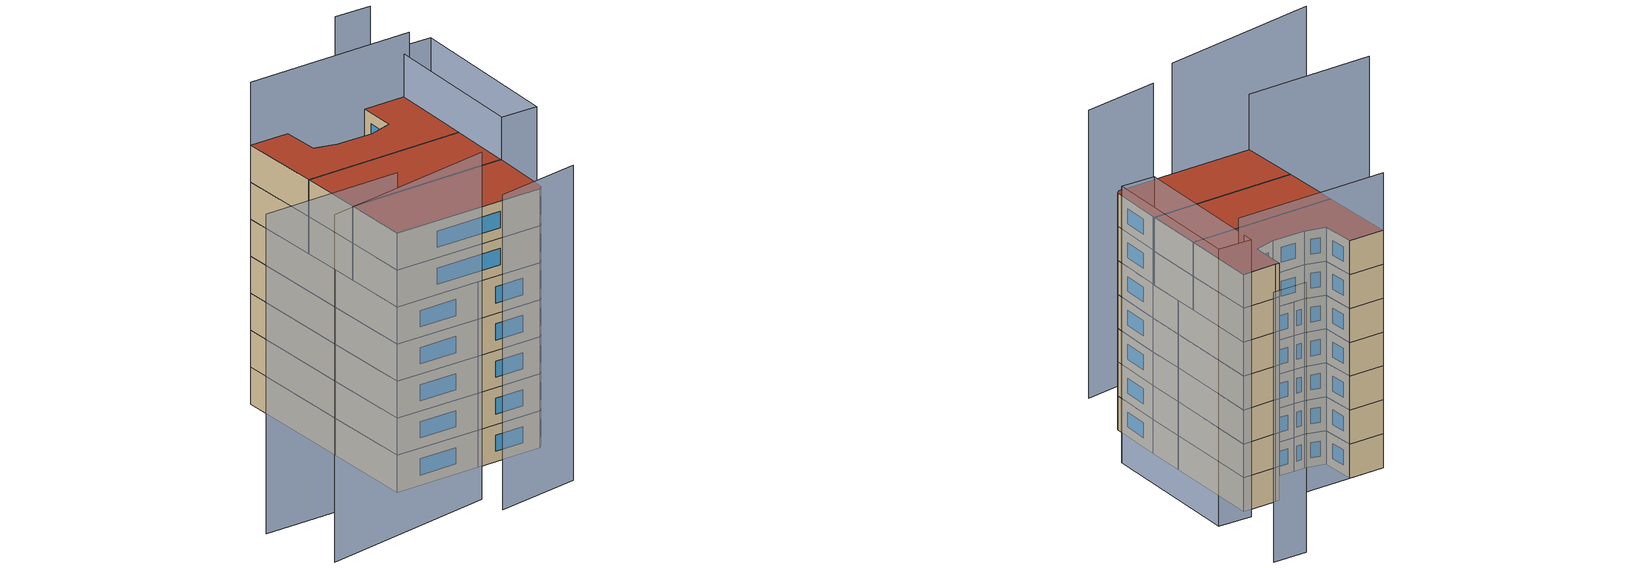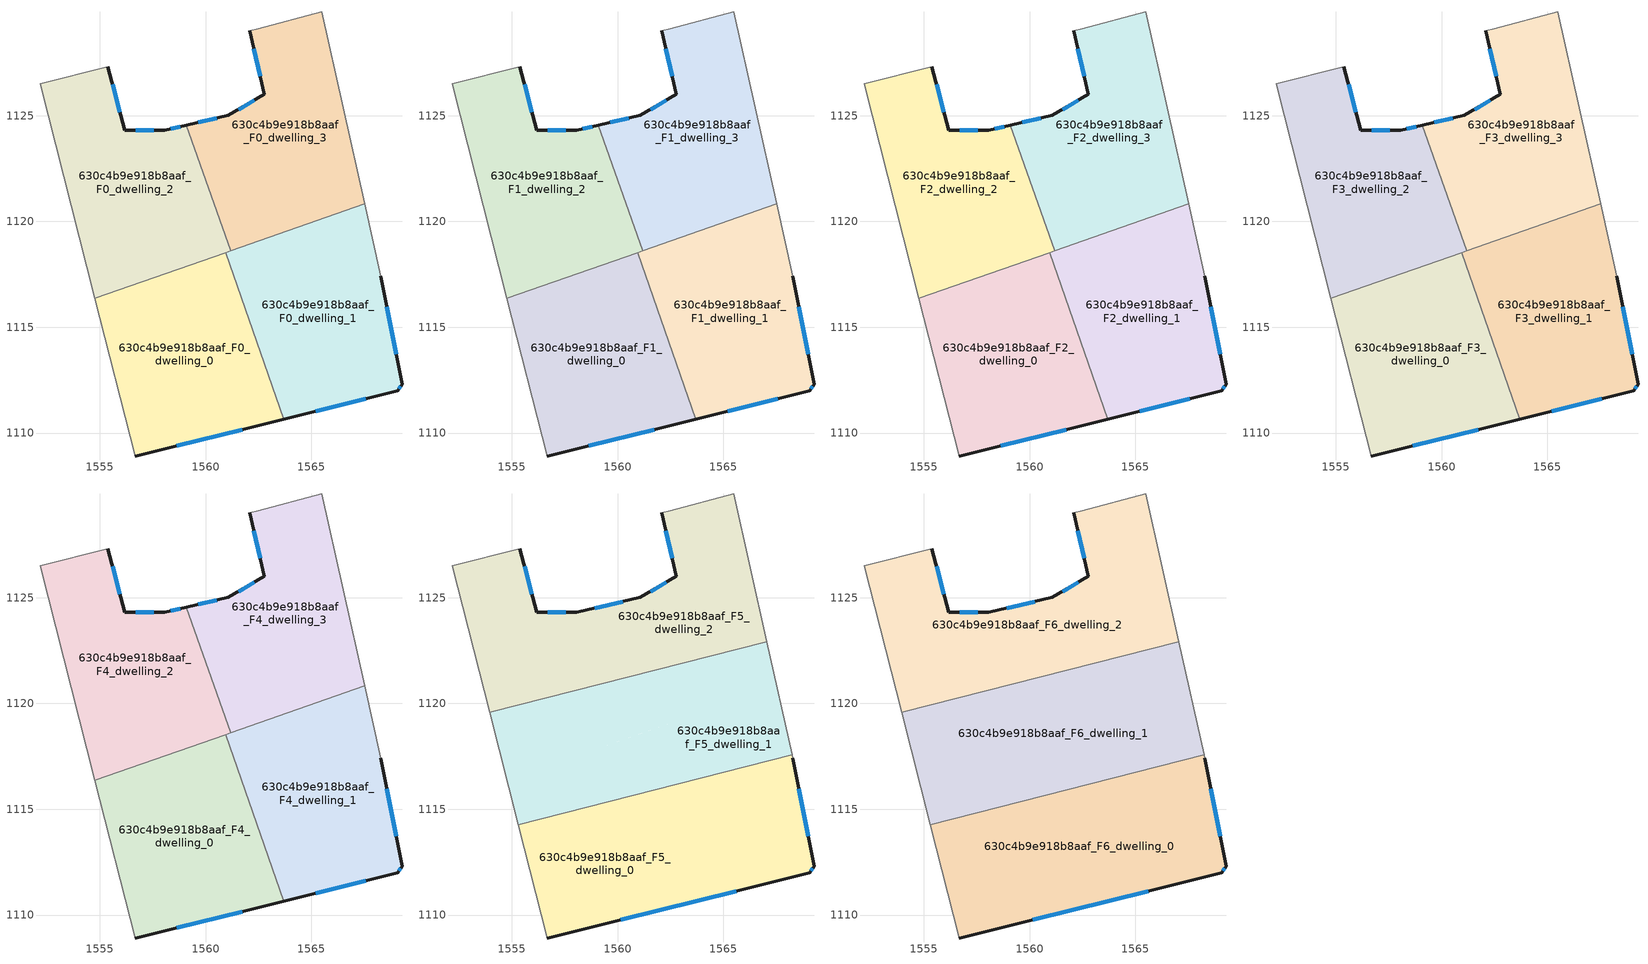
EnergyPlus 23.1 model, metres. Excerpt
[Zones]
630c4b9e918b8aaf_F0_dwelling_0
 floor ground (EU_floor_Construction): 1560.95,1118.53 1563.71,1110.66 1556.68,1108.9 1554.77,1116.36 z0
 wall outside (EU_wall_Construction): 1556.68,1108.9 1563.71,1110.66 z0:3
 wall to 630c4b9e918b8aaf_F0_dwelling_1 (EU_wall_Construction): 1563.71,1110.66 1560.95,1118.53 z0:3
 wall adiabatic (EU_wall_Construction): 1554.77,1116.36 1556.68,1108.9 z0:3
 wall to 630c4b9e918b8aaf_F0_dwelling_2 (EU_wall_Construction): 1560.95,1118.53 1554.77,1116.36 z0:3
 window (EU_Window_Construction): 1558.65,1109.39 1561.74,1110.17 z0.84:2.16
630c4b9e918b8aaf_F0_dwelling_1
 floor ground (EU_floor_Construction): 1567.52,1120.83 1568.29,1117.41 1569.29,1112.3 1569.09,1112 1563.71,1110.66 1560.95,1118.53 z0
 wall outside (EU_wall_Construction): 1563.71,1110.66 1569.09,1112 1569.29,1112.3 1568.29,1117.41 z0:3
 wall adiabatic (EU_wall_Construction): 1568.29,1117.41 1567.52,1120.83 z0:3
 wall to 630c4b9e918b8aaf_F0_dwelling_3 (EU_wall_Construction): 1567.52,1120.83 1561.18,1118.61 z0:3
 wall to 630c4b9e918b8aaf_F0_dwelling_2 (EU_wall_Construction): 1561.18,1118.61 1560.95,1118.53 z0:3
 window (EU_Window_Construction): 1565.22,1111.03 1567.58,1111.62 / 1569.01,1113.73 1568.57,1115.97 / 1569.14,1112.09 1569.23,1112.22 z0.84:2.16
630c4b9e918b8aaf_F0_dwelling_2
 floor ground (EU_floor_Construction): 1559.1,1124.55 1561.18,1118.61 1554.77,1116.36 1552.18,1126.52 1555.38,1127.32 1556.18,1124.31 1558.08,1124.31 z0
 wall outside (EU_wall_Construction): 1559.1,1124.55 1558.08,1124.31 1556.18,1124.31 1555.38,1127.32 z0:3
 wall adiabatic (EU_wall_Construction): 1555.38,1127.32 1552.18,1126.52 1554.77,1116.36 z0:3
 wall to 630c4b9e918b8aaf_F0_dwelling_3 (EU_wall_Construction): 1561.18,1118.61 1559.1,1124.55 z0:3
 window (EU_Window_Construction): 1555.96,1125.16 1555.6,1126.47 / 1557.55,1124.31 1556.71,1124.31 / 1558.81,1124.48 1558.37,1124.38 z0.84:2.16
630c4b9e918b8aaf_F0_dwelling_3
 floor ground (EU_floor_Construction): 1565.49,1129.92 1567.52,1120.83 1561.18,1118.61 1559.1,1124.55 1561.08,1125.01 1562.79,1126.01 1562.09,1129.01 1562.49,1129.12 z0
 wall outside (EU_wall_Construction): 1562.09,1129.01 1562.79,1126.01 1561.08,1125.01 1559.1,1124.55 z0:3
 wall adiabatic (EU_wall_Construction): 1567.52,1120.83 1565.49,1129.92 1562.49,1129.12 1562.09,1129.01 z0:3
 window (EU_Window_Construction): 1562.28,1128.17 1562.59,1126.85 / 1560.53,1124.88 1559.66,1124.68 / 1562.31,1125.73 1561.56,1125.29 z0.84:2.16
630c4b9e918b8aaf_F1_dwelling_0
 floor to 630c4b9e918b8aaf_F0_dwelling_0 (EU_floor_Construction): 1560.95,1118.53 1563.71,1110.66 1556.68,1108.9 1554.77,1116.36 z3
 wall outside (EU_wall_Construction): 1556.68,1108.9 1563.71,1110.66 z3:6
 wall to 630c4b9e918b8aaf_F1_dwelling_1 (EU_wall_Construction): 1563.71,1110.66 1560.95,1118.53 z3:6
 wall adiabatic (EU_wall_Construction): 1554.77,1116.36 1556.68,1108.9 z3:6
 wall to 630c4b9e918b8aaf_F1_dwelling_2 (EU_wall_Construction): 1560.95,1118.53 1554.77,1116.36 z3:6
 window (EU_Window_Construction): 1558.65,1109.39 1561.74,1110.17 z3.84:5.16
630c4b9e918b8aaf_F1_dwelling_1
 floor to 630c4b9e918b8aaf_F0_dwelling_1 (EU_floor_Construction): 1567.52,1120.83 1568.29,1117.41 1569.29,1112.3 1569.09,1112 1563.71,1110.66 1560.95,1118.53 z3
 wall outside (EU_wall_Construction): 1563.71,1110.66 1569.09,1112 1569.29,1112.3 1568.29,1117.41 z3:6
 wall adiabatic (EU_wall_Construction): 1568.29,1117.41 1567.52,1120.83 z3:6
 wall to 630c4b9e918b8aaf_F1_dwelling_3 (EU_wall_Construction): 1567.52,1120.83 1561.18,1118.61 z3:6
 wall to 630c4b9e918b8aaf_F1_dwelling_2 (EU_wall_Construction): 1561.18,1118.61 1560.95,1118.53 z3:6
 window (EU_Window_Construction): 1565.22,1111.03 1567.58,1111.62 / 1569.01,1113.73 1568.57,1115.97 / 1569.14,1112.09 1569.23,1112.22 z3.84:5.16
630c4b9e918b8aaf_F1_dwelling_2
 floor to 630c4b9e918b8aaf_F0_dwelling_2 (EU_floor_Construction): 1559.1,1124.55 1561.18,1118.61 1554.77,1116.36 1552.18,1126.52 1555.38,1127.32 1556.18,1124.31 1558.08,1124.31 z3
 wall outside (EU_wall_Construction): 1559.1,1124.55 1558.08,1124.31 1556.18,1124.31 1555.38,1127.32 z3:6
 wall adiabatic (EU_wall_Construction): 1555.38,1127.32 1552.18,1126.52 1554.77,1116.36 z3:6
 wall to 630c4b9e918b8aaf_F1_dwelling_3 (EU_wall_Construction): 1561.18,1118.61 1559.1,1124.55 z3:6
 window (EU_Window_Construction): 1555.96,1125.16 1555.6,1126.47 / 1557.55,1124.31 1556.71,1124.31 / 1558.81,1124.48 1558.37,1124.38 z3.84:5.16
630c4b9e918b8aaf_F1_dwelling_3
 floor to 630c4b9e918b8aaf_F0_dwelling_3 (EU_floor_Construction): 1565.49,1129.92 1567.52,1120.83 1561.18,1118.61 1559.1,1124.55 1561.08,1125.01 1562.79,1126.01 1562.09,1129.01 1562.49,1129.12 z3
 wall outside (EU_wall_Construction): 1562.09,1129.01 1562.79,1126.01 1561.08,1125.01 1559.1,1124.55 z3:6
 wall adiabatic (EU_wall_Construction): 1567.52,1120.83 1565.49,1129.92 1562.49,1129.12 1562.09,1129.01 z3:6
 window (EU_Window_Construction): 1562.28,1128.17 1562.59,1126.85 / 1560.53,1124.88 1559.66,1124.68 / 1562.31,1125.73 1561.56,1125.29 z3.84:5.16
630c4b9e918b8aaf_F2_dwelling_0
 floor to 630c4b9e918b8aaf_F1_dwelling_0 (EU_floor_Construction): 1560.95,1118.53 1563.71,1110.66 1556.68,1108.9 1554.77,1116.36 z6
 wall outside (EU_wall_Construction): 1556.68,1108.9 1563.71,1110.66 z6:9
 wall to 630c4b9e918b8aaf_F2_dwelling_1 (EU_wall_Construction): 1563.71,1110.66 1560.95,1118.53 z6:9
 wall adiabatic (EU_wall_Construction): 1554.77,1116.36 1556.68,1108.9 z6:9
 wall to 630c4b9e918b8aaf_F2_dwelling_2 (EU_wall_Construction): 1560.95,1118.53 1554.77,1116.36 z6:9
 window (EU_Window_Construction): 1558.65,1109.39 1561.74,1110.17 z6.84:8.16
630c4b9e918b8aaf_F2_dwelling_1
 floor to 630c4b9e918b8aaf_F1_dwelling_1 (EU_floor_Construction): 1567.52,1120.83 1568.29,1117.41 1569.29,1112.3 1569.09,1112 1563.71,1110.66 1560.95,1118.53 z6
 wall outside (EU_wall_Construction): 1563.71,1110.66 1569.09,1112 1569.29,1112.3 1568.29,1117.41 z6:9
 wall adiabatic (EU_wall_Construction): 1568.29,1117.41 1567.52,1120.83 z6:9
 wall to 630c4b9e918b8aaf_F2_dwelling_3 (EU_wall_Construction): 1567.52,1120.83 1561.18,1118.61 z6:9
 wall to 630c4b9e918b8aaf_F2_dwelling_2 (EU_wall_Construction): 1561.18,1118.61 1560.95,1118.53 z6:9
 window (EU_Window_Construction): 1565.22,1111.03 1567.58,1111.62 / 1569.01,1113.73 1568.57,1115.97 / 1569.14,1112.09 1569.23,1112.22 z6.84:8.16
630c4b9e918b8aaf_F2_dwelling_2
 floor to 630c4b9e918b8aaf_F1_dwelling_2 (EU_floor_Construction): 1559.1,1124.55 1561.18,1118.61 1554.77,1116.36 1552.18,1126.52 1555.38,1127.32 1556.18,1124.31 1558.08,1124.31 z6
 wall outside (EU_wall_Construction): 1559.1,1124.55 1558.08,1124.31 1556.18,1124.31 1555.38,1127.32 z6:9
 wall adiabatic (EU_wall_Construction): 1555.38,1127.32 1552.18,1126.52 1554.77,1116.36 z6:9
 wall to 630c4b9e918b8aaf_F2_dwelling_3 (EU_wall_Construction): 1561.18,1118.61 1559.1,1124.55 z6:9
 window (EU_Window_Construction): 1555.96,1125.16 1555.6,1126.47 / 1557.55,1124.31 1556.71,1124.31 / 1558.81,1124.48 1558.37,1124.38 z6.84:8.16
630c4b9e918b8aaf_F2_dwelling_3
 floor to 630c4b9e918b8aaf_F1_dwelling_3 (EU_floor_Construction): 1565.49,1129.92 1567.52,1120.83 1561.18,1118.61 1559.1,1124.55 1561.08,1125.01 1562.79,1126.01 1562.09,1129.01 1562.49,1129.12 z6
 wall outside (EU_wall_Construction): 1562.09,1129.01 1562.79,1126.01 1561.08,1125.01 1559.1,1124.55 z6:9
 wall adiabatic (EU_wall_Construction): 1567.52,1120.83 1565.49,1129.92 1562.49,1129.12 1562.09,1129.01 z6:9
 window (EU_Window_Construction): 1562.28,1128.17 1562.59,1126.85 / 1560.53,1124.88 1559.66,1124.68 / 1562.31,1125.73 1561.56,1125.29 z6.84:8.16
630c4b9e918b8aaf_F3_dwelling_0
 floor to 630c4b9e918b8aaf_F2_dwelling_0 (EU_floor_Construction): 1560.95,1118.53 1563.71,1110.66 1556.68,1108.9 1554.77,1116.36 z9
 wall outside (EU_wall_Construction): 1556.68,1108.9 1563.71,1110.66 z9:12
 wall to 630c4b9e918b8aaf_F3_dwelling_1 (EU_wall_Construction): 1563.71,1110.66 1560.95,1118.53 z9:12
 wall adiabatic (EU_wall_Construction): 1554.77,1116.36 1556.68,1108.9 z9:12
 wall to 630c4b9e918b8aaf_F3_dwelling_2 (EU_wall_Construction): 1560.95,1118.53 1554.77,1116.36 z9:12
 window (EU_Window_Construction): 1558.65,1109.39 1561.74,1110.17 z9.84:11.16
630c4b9e918b8aaf_F3_dwelling_1
 floor to 630c4b9e918b8aaf_F2_dwelling_1 (EU_floor_Construction): 1567.52,1120.83 1568.29,1117.41 1569.29,1112.3 1569.09,1112 1563.71,1110.66 1560.95,1118.53 z9
 wall outside (EU_wall_Construction): 1563.71,1110.66 1569.09,1112 1569.29,1112.3 1568.29,1117.41 z9:12
 wall adiabatic (EU_wall_Construction): 1568.29,1117.41 1567.52,1120.83 z9:12
 wall to 630c4b9e918b8aaf_F3_dwelling_3 (EU_wall_Construction): 1567.52,1120.83 1561.18,1118.61 z9:12
 wall to 630c4b9e918b8aaf_F3_dwelling_2 (EU_wall_Construction): 1561.18,1118.61 1560.95,1118.53 z9:12
 window (EU_Window_Construction): 1565.22,1111.03 1567.58,1111.62 / 1569.01,1113.73 1568.57,1115.97 / 1569.14,1112.09 1569.23,1112.22 z9.84:11.16
630c4b9e918b8aaf_F3_dwelling_2
 floor to 630c4b9e918b8aaf_F2_dwelling_2 (EU_floor_Construction): 1559.1,1124.55 1561.18,1118.61 1554.77,1116.36 1552.18,1126.52 1555.38,1127.32 1556.18,1124.31 1558.08,1124.31 z9
 wall outside (EU_wall_Construction): 1559.1,1124.55 1558.08,1124.31 1556.18,1124.31 1555.38,1127.32 z9:12
 wall adiabatic (EU_wall_Construction): 1555.38,1127.32 1552.18,1126.52 1554.77,1116.36 z9:12
 wall to 630c4b9e918b8aaf_F3_dwelling_3 (EU_wall_Construction): 1561.18,1118.61 1559.1,1124.55 z9:12
 window (EU_Window_Construction): 1555.96,1125.16 1555.6,1126.47 / 1557.55,1124.31 1556.71,1124.31 / 1558.81,1124.48 1558.37,1124.38 z9.84:11.16
630c4b9e918b8aaf_F3_dwelling_3
 floor to 630c4b9e918b8aaf_F2_dwelling_3 (EU_floor_Construction): 1565.49,1129.92 1567.52,1120.83 1561.18,1118.61 1559.1,1124.55 1561.08,1125.01 1562.79,1126.01 1562.09,1129.01 1562.49,1129.12 z9
 wall outside (EU_wall_Construction): 1562.09,1129.01 1562.79,1126.01 1561.08,1125.01 1559.1,1124.55 z9:12
 wall adiabatic (EU_wall_Construction): 1567.52,1120.83 1565.49,1129.92 1562.49,1129.12 1562.09,1129.01 z9:12
 window (EU_Window_Construction): 1562.28,1128.17 1562.59,1126.85 / 1560.53,1124.88 1559.66,1124.68 / 1562.31,1125.73 1561.56,1125.29 z9.84:11.16
630c4b9e918b8aaf_F4_dwelling_0
 floor to 630c4b9e918b8aaf_F3_dwelling_0 (EU_floor_Construction): 1560.95,1118.53 1563.71,1110.66 1556.68,1108.9 1554.77,1116.36 z12
 wall outside (EU_wall_Construction): 1556.68,1108.9 1563.71,1110.66 z12:15
 wall to 630c4b9e918b8aaf_F4_dwelling_1 (EU_wall_Construction): 1563.71,1110.66 1560.95,1118.53 z12:15
 wall adiabatic (EU_wall_Construction): 1554.77,1116.36 1556.68,1108.9 z12:15
 wall to 630c4b9e918b8aaf_F4_dwelling_2 (EU_wall_Construction): 1560.95,1118.53 1554.77,1116.36 z12:15
 window (EU_Window_Construction): 1558.65,1109.39 1561.74,1110.17 z12.84:14.16
630c4b9e918b8aaf_F4_dwelling_1
 floor to 630c4b9e918b8aaf_F3_dwelling_1 (EU_floor_Construction): 1567.52,1120.83 1568.29,1117.41 1569.29,1112.3 1569.09,1112 1563.71,1110.66 1560.95,1118.53 z12
 wall outside (EU_wall_Construction): 1563.71,1110.66 1569.09,1112 1569.29,1112.3 1568.29,1117.41 z12:15
 wall adiabatic (EU_wall_Construction): 1568.29,1117.41 1567.52,1120.83 z12:15
 wall to 630c4b9e918b8aaf_F4_dwelling_3 (EU_wall_Construction): 1567.52,1120.83 1561.18,1118.61 z12:15
 wall to 630c4b9e918b8aaf_F4_dwelling_2 (EU_wall_Construction): 1561.18,1118.61 1560.95,1118.53 z12:15
 window (EU_Window_Construction): 1565.22,1111.03 1567.58,1111.62 / 1569.01,1113.73 1568.57,1115.97 / 1569.14,1112.09 1569.23,1112.22 z12.84:14.16
630c4b9e918b8aaf_F4_dwelling_2
 floor to 630c4b9e918b8aaf_F3_dwelling_2 (EU_floor_Construction): 1559.1,1124.55 1561.18,1118.61 1554.77,1116.36 1552.18,1126.52 1555.38,1127.32 1556.18,1124.31 1558.08,1124.31 z12
 wall outside (EU_wall_Construction): 1559.1,1124.55 1558.08,1124.31 1556.18,1124.31 1555.38,1127.32 z12:15
 wall adiabatic (EU_wall_Construction): 1555.38,1127.32 1552.18,1126.52 1554.77,1116.36 z12:15
 wall to 630c4b9e918b8aaf_F4_dwelling_3 (EU_wall_Construction): 1561.18,1118.61 1559.1,1124.55 z12:15
 window (EU_Window_Construction): 1555.96,1125.16 1555.6,1126.47 / 1557.55,1124.31 1556.71,1124.31 / 1558.81,1124.48 1558.37,1124.38 z12.84:14.16
630c4b9e918b8aaf_F4_dwelling_3
 floor to 630c4b9e918b8aaf_F3_dwelling_3 (EU_floor_Construction): 1565.49,1129.92 1567.52,1120.83 1561.18,1118.61 1559.1,1124.55 1561.08,1125.01 1562.79,1126.01 1562.09,1129.01 1562.49,1129.12 z12
 wall outside (EU_wall_Construction): 1562.09,1129.01 1562.79,1126.01 1561.08,1125.01 1559.1,1124.55 z12:15
 wall adiabatic (EU_wall_Construction): 1567.52,1120.83 1565.49,1129.92 1562.49,1129.12 1562.09,1129.01 z12:15
 window (EU_Window_Construction): 1562.28,1128.17 1562.59,1126.85 / 1560.53,1124.88 1559.66,1124.68 / 1562.31,1125.73 1561.56,1125.29 z12.84:14.16
630c4b9e918b8aaf_F5_dwelling_0
 floor to 630c4b9e918b8aaf_F4_dwelling_0 (EU_floor_Construction): 1561.86,1115.94 1563.71,1110.66 1556.68,1108.9 1555.31,1114.27 z15
 floor to 630c4b9e918b8aaf_F4_dwelling_1 (EU_floor_Construction): 1568.29,1117.41 1569.29,1112.3 1569.09,1112 1563.71,1110.66 1561.86,1115.94 1568.25,1117.58 z15
 wall outside (EU_wall_Construction): 1556.68,1108.9 1569.09,1112 1569.29,1112.3 1568.29,1117.41 z15:18
 wall adiabatic (EU_wall_Construction): 1555.31,1114.27 1556.68,1108.9 / 1568.29,1117.41 1568.25,1117.58 z15:18
 wall to 630c4b9e918b8aaf_F5_dwelling_1 (EU_wall_Construction): 1568.25,1117.58 1555.31,1114.27 z15:18
 window (EU_Window_Construction): 1560.15,1109.77 1565.61,1111.13 / 1569.01,1113.73 1568.57,1115.97 / 1569.14,1112.09 1569.23,1112.22 z15.84:17.16
630c4b9e918b8aaf_F5_dwelling_1
 floor to 630c4b9e918b8aaf_F4_dwelling_1 (EU_floor_Construction): 1567.52,1120.83 1568.25,1117.58 1561.86,1115.94 1560.95,1118.53 z15
 floor to 630c4b9e918b8aaf_F4_dwelling_0 (EU_floor_Construction): 1560.95,1118.53 1561.86,1115.94 1555.31,1114.27 1554.77,1116.36 z15
 floor to 630c4b9e918b8aaf_F4_dwelling_2 (EU_floor_Construction): 1560.28,1121.19 1561.18,1118.61 1554.77,1116.36 1553.95,1119.58 z15
 floor to 630c4b9e918b8aaf_F4_dwelling_3 (EU_floor_Construction): 1567.05,1122.92 1567.52,1120.83 1561.18,1118.61 1560.28,1121.19 z15
 wall to 630c4b9e918b8aaf_F5_dwelling_2 (EU_wall_Construction): 1567.05,1122.92 1553.95,1119.58 z15:18
 wall adiabatic (EU_wall_Construction): 1568.25,1117.58 1567.05,1122.92 / 1553.95,1119.58 1555.31,1114.27 z15:18
630c4b9e918b8aaf_F5_dwelling_2
 floor to 630c4b9e918b8aaf_F4_dwelling_2 (EU_floor_Construction): 1559.1,1124.55 1560.28,1121.19 1553.95,1119.58 1552.18,1126.52 1555.38,1127.32 1556.18,1124.31 1558.08,1124.31 z15
 floor to 630c4b9e918b8aaf_F4_dwelling_3 (EU_floor_Construction): 1565.49,1129.92 1567.05,1122.92 1560.28,1121.19 1559.1,1124.55 1561.08,1125.01 1562.79,1126.01 1562.09,1129.01 1562.49,1129.12 z15
 wall outside (EU_wall_Construction): 1562.09,1129.01 1562.79,1126.01 1561.08,1125.01 1558.08,1124.31 1556.18,1124.31 1555.38,1127.32 z15:18
 wall adiabatic (EU_wall_Construction): 1567.05,1122.92 1565.49,1129.92 1562.49,1129.12 1562.09,1129.01 / 1555.38,1127.32 1552.18,1126.52 1553.95,1119.58 z15:18
 window (EU_Window_Construction): 1562.31,1125.73 1561.56,1125.29 / 1562.28,1128.17 1562.59,1126.85 / 1555.96,1125.16 1555.6,1126.47 / 1557.55,1124.31 1556.71,1124.31 / 1560.24,1124.82 1558.92,1124.51 z15.84:17.16
630c4b9e918b8aaf_F6_dwelling_0
 floor to 630c4b9e918b8aaf_F5_dwelling_0 (EU_floor_Construction): 1568.29,1117.41 1569.29,1112.3 1569.09,1112 1556.68,1108.9 1555.31,1114.27 1568.25,1117.58 z18
 wall outside (EU_wall_Construction): 1556.68,1108.9 1569.09,1112 1569.29,1112.3 1568.29,1117.41 z18:21
 wall adiabatic (EU_wall_Construction): 1555.31,1114.27 1556.68,1108.9 / 1568.29,1117.41 1568.25,1117.58 z18:21
 wall to 630c4b9e918b8aaf_F6_dwelling_1 (EU_wall_Construction): 1568.25,1117.58 1555.31,1114.27 z18:21
 window (EU_Window_Construction): 1560.15,1109.77 1565.61,1111.13 / 1569.01,1113.73 1568.57,1115.97 / 1569.14,1112.09 1569.23,1112.22 z18.84:20.16
 roof outside (EU_roof_Construction): 1569.09,1112 1569.29,1112.3 1568.29,1117.41 1568.25,1117.58 1555.31,1114.27 1556.68,1108.9 z21
630c4b9e918b8aaf_F6_dwelling_1
 floor to 630c4b9e918b8aaf_F5_dwelling_1 (EU_floor_Construction): 1567.05,1122.92 1568.25,1117.58 1555.31,1114.27 1553.95,1119.58 z18
 wall to 630c4b9e918b8aaf_F6_dwelling_2 (EU_wall_Construction): 1567.05,1122.92 1553.95,1119.58 z18:21
 wall adiabatic (EU_wall_Construction): 1568.25,1117.58 1567.05,1122.92 / 1553.95,1119.58 1555.31,1114.27 z18:21
 roof outside (EU_roof_Construction): 1568.25,1117.58 1567.05,1122.92 1553.95,1119.58 1555.31,1114.27 z21
630c4b9e918b8aaf_F6_dwelling_2
 floor to 630c4b9e918b8aaf_F5_dwelling_2 (EU_floor_Construction): 1565.49,1129.92 1567.05,1122.92 1553.95,1119.58 1552.18,1126.52 1555.38,1127.32 1556.18,1124.31 1558.08,1124.31 1561.08,1125.01 1562.79,1126.01 1562.09,1129.01 1562.49,1129.12 z18
 wall outside (EU_wall_Construction): 1562.09,1129.01 1562.79,1126.01 1561.08,1125.01 1558.08,1124.31 1556.18,1124.31 1555.38,1127.32 z18:21
 wall adiabatic (EU_wall_Construction): 1567.05,1122.92 1565.49,1129.92 1562.49,1129.12 1562.09,1129.01 / 1555.38,1127.32 1552.18,1126.52 1553.95,1119.58 z18:21
 window (EU_Window_Construction): 1562.31,1125.73 1561.56,1125.29 / 1562.28,1128.17 1562.59,1126.85 / 1555.96,1125.16 1555.6,1126.47 / 1557.55,1124.31 1556.71,1124.31 / 1560.24,1124.82 1558.92,1124.51 z18.84:20.16
 roof outside (EU_roof_Construction): 1567.05,1122.92 1565.49,1129.92 1562.49,1129.12 1562.09,1129.01 1562.79,1126.01 1561.08,1125.01 1558.08,1124.31 1556.18,1124.31 1555.38,1127.32 1552.18,1126.52 1553.95,1119.58 z21
shading: 1548.17,1099.8 1561.96,1105.58 z0:28.1; 1562.73,1103.38 1569.33,1106.07 z0:25.5; 1568.29,1131.61 1571.24,1118.05 / 1571.24,1118.05 1568.21,1117.39 / 1568.21,1117.39 1565.26,1130.96 / 1565.26,1130.96 1568.29,1131.61 z0:24.5; 1556.68,1108.9 1545.24,1106 z0:25.9; 1565.97,1129.99 1552.18,1126.51 z0:26.1; 1566.64,1139.32 1563.59,1138.62 z0:23.9
[Building]
EU S2 Campaign: North Axis=0; Terrain=City; Solar Distribution=FullExterior
[Site:Location]
Lyon-Bron: Latitude=45.75; Longitude=5; Time Zone=1; Elevation=198
[SizingPeriod:WeatherFileDays]
AnnualSizingPeriod: Begin Month=1; Begin Day of Month=1; End Month=12; End Day of Month=31; Day of Week for Start Day=Monday; Use Weather File Daylight Saving Period=No; Use Weather File Rain and Snow Indicators=No
[MATERIAL]
EU_InternalMass_Material: Roughness=MediumRough; Thickness=0.1; Conductivity=1; Density=1800; Specific Heat=900; Thermal Absorptance=0.9; Solar Absorptance=0.7; Visible Absorptance=0.7
[MATERIAL:NOMASS] Roughness=MediumRough; Thermal Absorptance=0.9; Solar Absorptance=0.7; Visible Absorptance=0.7
Name | Thermal Resistance
EU_wall_NoMass | 0.776494
EU_roof_NoMass | 0.486893
EU_floor_NoMass | 0.421597
[WINDOWMATERIAL:SIMPLEGLAZINGSYSTEM]
EU_Window_SimpleGlazing: UFactor=4.24961; Solar Heat Gain Coefficient=0.83; Visible Transmittance=0.83
[CONSTRUCTION]
EU_wall_Construction: EU_wall_NoMass
EU_roof_Construction: EU_roof_NoMass
EU_floor_Construction: EU_floor_NoMass
EU_Window_Construction: EU_Window_SimpleGlazing
EU_InternalMass_Construction: EU_InternalMass_Material
[ZONE] Type=1; Multiplier=1; Ceiling Height=autocalculate; Floor Area=autocalculate; Part of Total Floor Area=Yes
Name | Volume
630c4b9e918b8aaf_F0_dwelling_0; 630c4b9e918b8aaf_F1_dwelling_0; 630c4b9e918b8aaf_F2_dwelling_0; 630c4b9e918b8aaf_F3_dwelling_0; 630c4b9e918b8aaf_F4_dwelling_0 | 165.586
630c4b9e918b8aaf_F5_dwelling_0; 630c4b9e918b8aaf_F6_dwelling_0 | 220.786
630c4b9e918b8aaf_F0_dwelling_1; 630c4b9e918b8aaf_F1_dwelling_1; 630c4b9e918b8aaf_F2_dwelling_1; 630c4b9e918b8aaf_F3_dwelling_1; 630c4b9e918b8aaf_F4_dwelling_1 | 165.59
630c4b9e918b8aaf_F5_dwelling_1; 630c4b9e918b8aaf_F6_dwelling_1 | 220.779
630c4b9e918b8aaf_F0_dwelling_2; 630c4b9e918b8aaf_F1_dwelling_2; 630c4b9e918b8aaf_F2_dwelling_2; 630c4b9e918b8aaf_F3_dwelling_2; 630c4b9e918b8aaf_F4_dwelling_2 | 165.582
630c4b9e918b8aaf_F5_dwelling_2; 630c4b9e918b8aaf_F6_dwelling_2 | 220.782
630c4b9e918b8aaf_F0_dwelling_3; 630c4b9e918b8aaf_F1_dwelling_3; 630c4b9e918b8aaf_F2_dwelling_3; 630c4b9e918b8aaf_F3_dwelling_3; 630c4b9e918b8aaf_F4_dwelling_3 | 165.589
[INTERNALMASS] Construction=EU_InternalMass_Construction
Name | Zone or ZoneList | Surface Area
630c4b9e918b8aaf_F0_dwelling_0_EU_InternalMass | 630c4b9e918b8aaf_F0_dwelling_0 | 55.1974
630c4b9e918b8aaf_F0_dwelling_1_EU_InternalMass | 630c4b9e918b8aaf_F0_dwelling_1 | 55.1967
630c4b9e918b8aaf_F0_dwelling_2_EU_InternalMass | 630c4b9e918b8aaf_F0_dwelling_2 | 55.1962
630c4b9e918b8aaf_F0_dwelling_3_EU_InternalMass | 630c4b9e918b8aaf_F0_dwelling_3 | 55.1967
630c4b9e918b8aaf_F1_dwelling_0_EU_InternalMass | 630c4b9e918b8aaf_F1_dwelling_0 | 55.1974
630c4b9e918b8aaf_F1_dwelling_1_EU_InternalMass | 630c4b9e918b8aaf_F1_dwelling_1 | 55.1967
630c4b9e918b8aaf_F1_dwelling_2_EU_InternalMass | 630c4b9e918b8aaf_F1_dwelling_2 | 55.1962
630c4b9e918b8aaf_F1_dwelling_3_EU_InternalMass | 630c4b9e918b8aaf_F1_dwelling_3 | 55.1967
630c4b9e918b8aaf_F2_dwelling_0_EU_InternalMass | 630c4b9e918b8aaf_F2_dwelling_0 | 55.1974
630c4b9e918b8aaf_F2_dwelling_1_EU_InternalMass | 630c4b9e918b8aaf_F2_dwelling_1 | 55.1967
630c4b9e918b8aaf_F2_dwelling_2_EU_InternalMass | 630c4b9e918b8aaf_F2_dwelling_2 | 55.1962
630c4b9e918b8aaf_F2_dwelling_3_EU_InternalMass | 630c4b9e918b8aaf_F2_dwelling_3 | 55.1967
630c4b9e918b8aaf_F3_dwelling_0_EU_InternalMass | 630c4b9e918b8aaf_F3_dwelling_0 | 55.1974
630c4b9e918b8aaf_F3_dwelling_1_EU_InternalMass | 630c4b9e918b8aaf_F3_dwelling_1 | 55.1967
630c4b9e918b8aaf_F3_dwelling_2_EU_InternalMass | 630c4b9e918b8aaf_F3_dwelling_2 | 55.1962
630c4b9e918b8aaf_F3_dwelling_3_EU_InternalMass | 630c4b9e918b8aaf_F3_dwelling_3 | 55.1967
630c4b9e918b8aaf_F4_dwelling_0_EU_InternalMass | 630c4b9e918b8aaf_F4_dwelling_0 | 55.1974
630c4b9e918b8aaf_F4_dwelling_1_EU_InternalMass | 630c4b9e918b8aaf_F4_dwelling_1 | 55.1967
630c4b9e918b8aaf_F4_dwelling_2_EU_InternalMass | 630c4b9e918b8aaf_F4_dwelling_2 | 55.1962
630c4b9e918b8aaf_F4_dwelling_3_EU_InternalMass | 630c4b9e918b8aaf_F4_dwelling_3 | 55.1967
630c4b9e918b8aaf_F5_dwelling_0_EU_InternalMass | 630c4b9e918b8aaf_F5_dwelling_0 | 73.5954
630c4b9e918b8aaf_F5_dwelling_1_EU_InternalMass | 630c4b9e918b8aaf_F5_dwelling_1 | 73.593
630c4b9e918b8aaf_F5_dwelling_2_EU_InternalMass | 630c4b9e918b8aaf_F5_dwelling_2 | 73.5937
630c4b9e918b8aaf_F6_dwelling_0_EU_InternalMass | 630c4b9e918b8aaf_F6_dwelling_0 | 73.5954
630c4b9e918b8aaf_F6_dwelling_1_EU_InternalMass | 630c4b9e918b8aaf_F6_dwelling_1 | 73.593
630c4b9e918b8aaf_F6_dwelling_2_EU_InternalMass | 630c4b9e918b8aaf_F6_dwelling_2 | 73.5937
[OTHEREQUIPMENT] Fuel Type=Electricity; Design Level Calculation Method=Watts/Area; Power per Zone Floor Area=1; Fraction Latent=0; Fraction Radiant=0; Fraction Lost=0; Carbon Dioxide Generation Rate=0; EndUse Subcategory=EU_Step8_InternalGains
Name | Zone or ZoneList or Space or SpaceList | Schedule
EU_Step8_InternalGain_630c4b9e918b8aaf_F0_dwelling_0_f000 | 630c4b9e918b8aaf_F0_dwelling_0 | EU_Step8_GainSchedule_630c4b9e918b8aaf_F0_dwelling_0_f000
EU_Step8_InternalGain_630c4b9e918b8aaf_F0_dwelling_1_f000 | 630c4b9e918b8aaf_F0_dwelling_1 | EU_Step8_GainSchedule_630c4b9e918b8aaf_F0_dwelling_1_f000
EU_Step8_InternalGain_630c4b9e918b8aaf_F0_dwelling_2_f000 | 630c4b9e918b8aaf_F0_dwelling_2 | EU_Step8_GainSchedule_630c4b9e918b8aaf_F0_dwelling_2_f000
EU_Step8_InternalGain_630c4b9e918b8aaf_F0_dwelling_3_f000 | 630c4b9e918b8aaf_F0_dwelling_3 | EU_Step8_GainSchedule_630c4b9e918b8aaf_F0_dwelling_3_f000
EU_Step8_InternalGain_630c4b9e918b8aaf_F1_dwelling_0_f000 | 630c4b9e918b8aaf_F1_dwelling_0 | EU_Step8_GainSchedule_630c4b9e918b8aaf_F1_dwelling_0_f000
EU_Step8_InternalGain_630c4b9e918b8aaf_F1_dwelling_1_f000 | 630c4b9e918b8aaf_F1_dwelling_1 | EU_Step8_GainSchedule_630c4b9e918b8aaf_F1_dwelling_1_f000
EU_Step8_InternalGain_630c4b9e918b8aaf_F1_dwelling_2_f000 | 630c4b9e918b8aaf_F1_dwelling_2 | EU_Step8_GainSchedule_630c4b9e918b8aaf_F1_dwelling_2_f000
EU_Step8_InternalGain_630c4b9e918b8aaf_F1_dwelling_3_f000 | 630c4b9e918b8aaf_F1_dwelling_3 | EU_Step8_GainSchedule_630c4b9e918b8aaf_F1_dwelling_3_f000
EU_Step8_InternalGain_630c4b9e918b8aaf_F2_dwelling_0_f000 | 630c4b9e918b8aaf_F2_dwelling_0 | EU_Step8_GainSchedule_630c4b9e918b8aaf_F2_dwelling_0_f000
EU_Step8_InternalGain_630c4b9e918b8aaf_F2_dwelling_1_f000 | 630c4b9e918b8aaf_F2_dwelling_1 | EU_Step8_GainSchedule_630c4b9e918b8aaf_F2_dwelling_1_f000
EU_Step8_InternalGain_630c4b9e918b8aaf_F2_dwelling_2_f000 | 630c4b9e918b8aaf_F2_dwelling_2 | EU_Step8_GainSchedule_630c4b9e918b8aaf_F2_dwelling_2_f000
EU_Step8_InternalGain_630c4b9e918b8aaf_F2_dwelling_3_f000 | 630c4b9e918b8aaf_F2_dwelling_3 | EU_Step8_GainSchedule_630c4b9e918b8aaf_F2_dwelling_3_f000
EU_Step8_InternalGain_630c4b9e918b8aaf_F3_dwelling_0_f000 | 630c4b9e918b8aaf_F3_dwelling_0 | EU_Step8_GainSchedule_630c4b9e918b8aaf_F3_dwelling_0_f000
EU_Step8_InternalGain_630c4b9e918b8aaf_F3_dwelling_1_f000 | 630c4b9e918b8aaf_F3_dwelling_1 | EU_Step8_GainSchedule_630c4b9e918b8aaf_F3_dwelling_1_f000
EU_Step8_InternalGain_630c4b9e918b8aaf_F3_dwelling_2_f000 | 630c4b9e918b8aaf_F3_dwelling_2 | EU_Step8_GainSchedule_630c4b9e918b8aaf_F3_dwelling_2_f000
EU_Step8_InternalGain_630c4b9e918b8aaf_F3_dwelling_3_f000 | 630c4b9e918b8aaf_F3_dwelling_3 | EU_Step8_GainSchedule_630c4b9e918b8aaf_F3_dwelling_3_f000
EU_Step8_InternalGain_630c4b9e918b8aaf_F4_dwelling_0_f000 | 630c4b9e918b8aaf_F4_dwelling_0 | EU_Step8_GainSchedule_630c4b9e918b8aaf_F4_dwelling_0_f000
EU_Step8_InternalGain_630c4b9e918b8aaf_F4_dwelling_1_f000 | 630c4b9e918b8aaf_F4_dwelling_1 | EU_Step8_GainSchedule_630c4b9e918b8aaf_F4_dwelling_1_f000
EU_Step8_InternalGain_630c4b9e918b8aaf_F4_dwelling_2_f000 | 630c4b9e918b8aaf_F4_dwelling_2 | EU_Step8_GainSchedule_630c4b9e918b8aaf_F4_dwelling_2_f000
EU_Step8_InternalGain_630c4b9e918b8aaf_F4_dwelling_3_f000 | 630c4b9e918b8aaf_F4_dwelling_3 | EU_Step8_GainSchedule_630c4b9e918b8aaf_F4_dwelling_3_f000
EU_Step8_InternalGain_630c4b9e918b8aaf_F5_dwelling_0_f000 | 630c4b9e918b8aaf_F5_dwelling_0 | EU_Step8_GainSchedule_630c4b9e918b8aaf_F5_dwelling_0_f000
EU_Step8_InternalGain_630c4b9e918b8aaf_F5_dwelling_1_f000 | 630c4b9e918b8aaf_F5_dwelling_1 | EU_Step8_GainSchedule_630c4b9e918b8aaf_F5_dwelling_1_f000
EU_Step8_InternalGain_630c4b9e918b8aaf_F5_dwelling_2_f000 | 630c4b9e918b8aaf_F5_dwelling_2 | EU_Step8_GainSchedule_630c4b9e918b8aaf_F5_dwelling_2_f000
EU_Step8_InternalGain_630c4b9e918b8aaf_F6_dwelling_0_f000 | 630c4b9e918b8aaf_F6_dwelling_0 | EU_Step8_GainSchedule_630c4b9e918b8aaf_F6_dwelling_0_f000
EU_Step8_InternalGain_630c4b9e918b8aaf_F6_dwelling_1_f000 | 630c4b9e918b8aaf_F6_dwelling_1 | EU_Step8_GainSchedule_630c4b9e918b8aaf_F6_dwelling_1_f000
EU_Step8_InternalGain_630c4b9e918b8aaf_F6_dwelling_2_f000 | 630c4b9e918b8aaf_F6_dwelling_2 | EU_Step8_GainSchedule_630c4b9e918b8aaf_F6_dwelling_2_f000
[ZONEVENTILATION:DESIGNFLOWRATE] Schedule=EU_AlwaysOn; Design Flow Rate Calculation Method=AirChanges/Hour; Air Changes per Hour=0.693814; Ventilation Type=Natural; Fan Pressure Rise=0; Fan Total Efficiency=1; Constant Term Coefficient=1; Temperature Term Coefficient=0; Velocity Term Coefficient=0; Velocity Squared Term Coefficient=0; Minimum Indoor Temperature=-100; Maximum Indoor Temperature=100; Delta Temperature=-100; Minimum Outdoor Temperature=-100; Maximum Outdoor Temperature=100; Maximum Wind Speed=40
Name | Zone or ZoneList or Space or SpaceList
EU_ConstantAir_630c4b9e918b8aaf_F0_dwelling_0 | 630c4b9e918b8aaf_F0_dwelling_0
EU_ConstantAir_630c4b9e918b8aaf_F0_dwelling_1 | 630c4b9e918b8aaf_F0_dwelling_1
EU_ConstantAir_630c4b9e918b8aaf_F0_dwelling_2 | 630c4b9e918b8aaf_F0_dwelling_2
EU_ConstantAir_630c4b9e918b8aaf_F0_dwelling_3 | 630c4b9e918b8aaf_F0_dwelling_3
EU_ConstantAir_630c4b9e918b8aaf_F1_dwelling_0 | 630c4b9e918b8aaf_F1_dwelling_0
EU_ConstantAir_630c4b9e918b8aaf_F1_dwelling_1 | 630c4b9e918b8aaf_F1_dwelling_1
EU_ConstantAir_630c4b9e918b8aaf_F1_dwelling_2 | 630c4b9e918b8aaf_F1_dwelling_2
EU_ConstantAir_630c4b9e918b8aaf_F1_dwelling_3 | 630c4b9e918b8aaf_F1_dwelling_3
EU_ConstantAir_630c4b9e918b8aaf_F2_dwelling_0 | 630c4b9e918b8aaf_F2_dwelling_0
EU_ConstantAir_630c4b9e918b8aaf_F2_dwelling_1 | 630c4b9e918b8aaf_F2_dwelling_1
EU_ConstantAir_630c4b9e918b8aaf_F2_dwelling_2 | 630c4b9e918b8aaf_F2_dwelling_2
EU_ConstantAir_630c4b9e918b8aaf_F2_dwelling_3 | 630c4b9e918b8aaf_F2_dwelling_3
EU_ConstantAir_630c4b9e918b8aaf_F3_dwelling_0 | 630c4b9e918b8aaf_F3_dwelling_0
EU_ConstantAir_630c4b9e918b8aaf_F3_dwelling_1 | 630c4b9e918b8aaf_F3_dwelling_1
EU_ConstantAir_630c4b9e918b8aaf_F3_dwelling_2 | 630c4b9e918b8aaf_F3_dwelling_2
EU_ConstantAir_630c4b9e918b8aaf_F3_dwelling_3 | 630c4b9e918b8aaf_F3_dwelling_3
EU_ConstantAir_630c4b9e918b8aaf_F4_dwelling_0 | 630c4b9e918b8aaf_F4_dwelling_0
EU_ConstantAir_630c4b9e918b8aaf_F4_dwelling_1 | 630c4b9e918b8aaf_F4_dwelling_1
EU_ConstantAir_630c4b9e918b8aaf_F4_dwelling_2 | 630c4b9e918b8aaf_F4_dwelling_2
EU_ConstantAir_630c4b9e918b8aaf_F4_dwelling_3 | 630c4b9e918b8aaf_F4_dwelling_3
EU_ConstantAir_630c4b9e918b8aaf_F5_dwelling_0 | 630c4b9e918b8aaf_F5_dwelling_0
EU_ConstantAir_630c4b9e918b8aaf_F5_dwelling_1 | 630c4b9e918b8aaf_F5_dwelling_1
EU_ConstantAir_630c4b9e918b8aaf_F5_dwelling_2 | 630c4b9e918b8aaf_F5_dwelling_2
EU_ConstantAir_630c4b9e918b8aaf_F6_dwelling_0 | 630c4b9e918b8aaf_F6_dwelling_0
EU_ConstantAir_630c4b9e918b8aaf_F6_dwelling_1 | 630c4b9e918b8aaf_F6_dwelling_1
EU_ConstantAir_630c4b9e918b8aaf_F6_dwelling_2 | 630c4b9e918b8aaf_F6_dwelling_2
[HVACTEMPLATE:THERMOSTAT] Constant Heating Setpoint=20; Constant Cooling Setpoint=50
EU_HeatOnly_630c4b9e918b8aaf_F0_dwelling_0; EU_HeatOnly_630c4b9e918b8aaf_F0_dwelling_1; EU_HeatOnly_630c4b9e918b8aaf_F0_dwelling_2; EU_HeatOnly_630c4b9e918b8aaf_F0_dwelling_3; EU_HeatOnly_630c4b9e918b8aaf_F1_dwelling_0; EU_HeatOnly_630c4b9e918b8aaf_F1_dwelling_1; EU_HeatOnly_630c4b9e918b8aaf_F1_dwelling_2; EU_HeatOnly_630c4b9e918b8aaf_F1_dwelling_3; EU_HeatOnly_630c4b9e918b8aaf_F2_dwelling_0; EU_HeatOnly_630c4b9e918b8aaf_F2_dwelling_1; EU_HeatOnly_630c4b9e918b8aaf_F2_dwelling_2; EU_HeatOnly_630c4b9e918b8aaf_F2_dwelling_3; EU_HeatOnly_630c4b9e918b8aaf_F3_dwelling_0; EU_HeatOnly_630c4b9e918b8aaf_F3_dwelling_1; EU_HeatOnly_630c4b9e918b8aaf_F3_dwelling_2; EU_HeatOnly_630c4b9e918b8aaf_F3_dwelling_3; EU_HeatOnly_630c4b9e918b8aaf_F4_dwelling_0; EU_HeatOnly_630c4b9e918b8aaf_F4_dwelling_1; EU_HeatOnly_630c4b9e918b8aaf_F4_dwelling_2; EU_HeatOnly_630c4b9e918b8aaf_F4_dwelling_3; EU_HeatOnly_630c4b9e918b8aaf_F5_dwelling_0; EU_HeatOnly_630c4b9e918b8aaf_F5_dwelling_1; EU_HeatOnly_630c4b9e918b8aaf_F5_dwelling_2; EU_HeatOnly_630c4b9e918b8aaf_F6_dwelling_0; EU_HeatOnly_630c4b9e918b8aaf_F6_dwelling_1; EU_HeatOnly_630c4b9e918b8aaf_F6_dwelling_2
[HVACTEMPLATE:ZONE:IDEALLOADSAIRSYSTEM] System Availability Schedule=EU_AlwaysOn; Maximum Heating Supply Air Temperature=50; Minimum Cooling Supply Air Temperature=13; Maximum Heating Supply Air Humidity Ratio=0.0156; Minimum Cooling Supply Air Humidity Ratio=0.0077; Heating Limit=NoLimit; Cooling Limit=NoLimit; Heating Availability Schedule=EU_AlwaysOn; Cooling Availability Schedule=EU_CoolingOff; Dehumidification Control Type=ConstantSensibleHeatRatio; Cooling Sensible Heat Ratio=0.7; Dehumidification Setpoint=60; Humidification Control Type=None; Humidification Setpoint=30; Outdoor Air Method=None; Outdoor Air Flow Rate per Person=0.00944; Outdoor Air Flow Rate per Zone Floor Area=0; Outdoor Air Flow Rate per Zone=0; Demand Controlled Ventilation Type=None; Outdoor Air Economizer Type=NoEconomizer; Heat Recovery Type=None; Sensible Heat Recovery Effectiveness=0.7; Latent Heat Recovery Effectiveness=0.65
Name | Template Thermostat
630c4b9e918b8aaf_F0_dwelling_0 | EU_HeatOnly_630c4b9e918b8aaf_F0_dwelling_0
630c4b9e918b8aaf_F0_dwelling_1 | EU_HeatOnly_630c4b9e918b8aaf_F0_dwelling_1
630c4b9e918b8aaf_F0_dwelling_2 | EU_HeatOnly_630c4b9e918b8aaf_F0_dwelling_2
630c4b9e918b8aaf_F0_dwelling_3 | EU_HeatOnly_630c4b9e918b8aaf_F0_dwelling_3
630c4b9e918b8aaf_F1_dwelling_0 | EU_HeatOnly_630c4b9e918b8aaf_F1_dwelling_0
630c4b9e918b8aaf_F1_dwelling_1 | EU_HeatOnly_630c4b9e918b8aaf_F1_dwelling_1
630c4b9e918b8aaf_F1_dwelling_2 | EU_HeatOnly_630c4b9e918b8aaf_F1_dwelling_2
630c4b9e918b8aaf_F1_dwelling_3 | EU_HeatOnly_630c4b9e918b8aaf_F1_dwelling_3
630c4b9e918b8aaf_F2_dwelling_0 | EU_HeatOnly_630c4b9e918b8aaf_F2_dwelling_0
630c4b9e918b8aaf_F2_dwelling_1 | EU_HeatOnly_630c4b9e918b8aaf_F2_dwelling_1
630c4b9e918b8aaf_F2_dwelling_2 | EU_HeatOnly_630c4b9e918b8aaf_F2_dwelling_2
630c4b9e918b8aaf_F2_dwelling_3 | EU_HeatOnly_630c4b9e918b8aaf_F2_dwelling_3
630c4b9e918b8aaf_F3_dwelling_0 | EU_HeatOnly_630c4b9e918b8aaf_F3_dwelling_0
630c4b9e918b8aaf_F3_dwelling_1 | EU_HeatOnly_630c4b9e918b8aaf_F3_dwelling_1
630c4b9e918b8aaf_F3_dwelling_2 | EU_HeatOnly_630c4b9e918b8aaf_F3_dwelling_2
630c4b9e918b8aaf_F3_dwelling_3 | EU_HeatOnly_630c4b9e918b8aaf_F3_dwelling_3
630c4b9e918b8aaf_F4_dwelling_0 | EU_HeatOnly_630c4b9e918b8aaf_F4_dwelling_0
630c4b9e918b8aaf_F4_dwelling_1 | EU_HeatOnly_630c4b9e918b8aaf_F4_dwelling_1
630c4b9e918b8aaf_F4_dwelling_2 | EU_HeatOnly_630c4b9e918b8aaf_F4_dwelling_2
630c4b9e918b8aaf_F4_dwelling_3 | EU_HeatOnly_630c4b9e918b8aaf_F4_dwelling_3
630c4b9e918b8aaf_F5_dwelling_0 | EU_HeatOnly_630c4b9e918b8aaf_F5_dwelling_0
630c4b9e918b8aaf_F5_dwelling_1 | EU_HeatOnly_630c4b9e918b8aaf_F5_dwelling_1
630c4b9e918b8aaf_F5_dwelling_2 | EU_HeatOnly_630c4b9e918b8aaf_F5_dwelling_2
630c4b9e918b8aaf_F6_dwelling_0 | EU_HeatOnly_630c4b9e918b8aaf_F6_dwelling_0
630c4b9e918b8aaf_F6_dwelling_1 | EU_HeatOnly_630c4b9e918b8aaf_F6_dwelling_1
630c4b9e918b8aaf_F6_dwelling_2 | EU_HeatOnly_630c4b9e918b8aaf_F6_dwelling_2
[SIZING:ZONE] Zone Cooling Design Supply Air Temperature Input Method=SupplyAirTemperature; Zone Cooling Design Supply Air Temperature=13; Zone Heating Design Supply Air Temperature Input Method=SupplyAirTemperature; Zone Heating Design Supply Air Temperature=50; Zone Cooling Design Supply Air Humidity Ratio=0.008; Zone Heating Design Supply Air Humidity Ratio=0.008; Cooling Design Air Flow Method=DesignDay; Cooling Design Air Flow Rate=0; Cooling Minimum Air Flow per Zone Floor Area=0.000762; Cooling Minimum Air Flow=0; Cooling Minimum Air Flow Fraction=0.2; Heating Design Air Flow Method=DesignDay; Heating Design Air Flow Rate=0; Heating Maximum Air Flow per Zone Floor Area=0.002032; Heating Maximum Air Flow=0.141576; Heating Maximum Air Flow Fraction=0.3; Account for Dedicated Outdoor Air System=No; Dedicated Outdoor Air System Control Strategy=NeutralSupplyAir; Dedicated Outdoor Air Low Setpoint Temperature for Design=autosize; Dedicated Outdoor Air High Setpoint Temperature for Design=autosize; Zone Load Sizing Method=Sensible Load Only No Latent Load; Zone Latent Cooling Design Supply Air Humidity Ratio Input Method=HumidityRatioDifference; Zone Cooling Design Supply Air Humidity Ratio Difference=0.005; Zone Latent Heating Design Supply Air Humidity Ratio Input Method=HumidityRatioDifference; Zone Humidification Design Supply Air Humidity Ratio Difference=0.005
630c4b9e918b8aaf_F0_dwelling_0; 630c4b9e918b8aaf_F0_dwelling_1; 630c4b9e918b8aaf_F0_dwelling_2; 630c4b9e918b8aaf_F0_dwelling_3; 630c4b9e918b8aaf_F1_dwelling_0; 630c4b9e918b8aaf_F1_dwelling_1; 630c4b9e918b8aaf_F1_dwelling_2; 630c4b9e918b8aaf_F1_dwelling_3; 630c4b9e918b8aaf_F2_dwelling_0; 630c4b9e918b8aaf_F2_dwelling_1; 630c4b9e918b8aaf_F2_dwelling_2; 630c4b9e918b8aaf_F2_dwelling_3; 630c4b9e918b8aaf_F3_dwelling_0; 630c4b9e918b8aaf_F3_dwelling_1; 630c4b9e918b8aaf_F3_dwelling_2; 630c4b9e918b8aaf_F3_dwelling_3; 630c4b9e918b8aaf_F4_dwelling_0; 630c4b9e918b8aaf_F4_dwelling_1; 630c4b9e918b8aaf_F4_dwelling_2; 630c4b9e918b8aaf_F4_dwelling_3; 630c4b9e918b8aaf_F5_dwelling_0; 630c4b9e918b8aaf_F5_dwelling_1; 630c4b9e918b8aaf_F5_dwelling_2; 630c4b9e918b8aaf_F6_dwelling_0; 630c4b9e918b8aaf_F6_dwelling_1; 630c4b9e918b8aaf_F6_dwelling_2
[SCHEDULE:CONSTANT]
Name | Hourly Value
EU_AlwaysOn | 1
EU_CoolingOff | 0
[SCHEDULE:FILE] Column Number=1; Rows to Skip at Top=0; Number of Hours of Data=8760; Column Separator=Comma; Interpolate to Timestep=No; Minutes per Item=60; Adjust Schedule for Daylight Savings=Yes
Name | File
EU_Step8_GainSchedule_630c4b9e918b8aaf_F0_dwelling_0_f000 | ../../schedules/630c4b9e918b8aaf/630c4b9e918b8aaf_F0_dwelling_0_f000_gain.csv
EU_Step8_GainSchedule_630c4b9e918b8aaf_F0_dwelling_1_f000 | ../../schedules/630c4b9e918b8aaf/630c4b9e918b8aaf_F0_dwelling_1_f000_gain.csv
EU_Step8_GainSchedule_630c4b9e918b8aaf_F0_dwelling_2_f000 | ../../schedules/630c4b9e918b8aaf/630c4b9e918b8aaf_F0_dwelling_2_f000_gain.csv
EU_Step8_GainSchedule_630c4b9e918b8aaf_F0_dwelling_3_f000 | ../../schedules/630c4b9e918b8aaf/630c4b9e918b8aaf_F0_dwelling_3_f000_gain.csv
EU_Step8_GainSchedule_630c4b9e918b8aaf_F1_dwelling_0_f000 | ../../schedules/630c4b9e918b8aaf/630c4b9e918b8aaf_F1_dwelling_0_f000_gain.csv
EU_Step8_GainSchedule_630c4b9e918b8aaf_F1_dwelling_1_f000 | ../../schedules/630c4b9e918b8aaf/630c4b9e918b8aaf_F1_dwelling_1_f000_gain.csv
EU_Step8_GainSchedule_630c4b9e918b8aaf_F1_dwelling_2_f000 | ../../schedules/630c4b9e918b8aaf/630c4b9e918b8aaf_F1_dwelling_2_f000_gain.csv
EU_Step8_GainSchedule_630c4b9e918b8aaf_F1_dwelling_3_f000 | ../../schedules/630c4b9e918b8aaf/630c4b9e918b8aaf_F1_dwelling_3_f000_gain.csv
EU_Step8_GainSchedule_630c4b9e918b8aaf_F2_dwelling_0_f000 | ../../schedules/630c4b9e918b8aaf/630c4b9e918b8aaf_F2_dwelling_0_f000_gain.csv
EU_Step8_GainSchedule_630c4b9e918b8aaf_F2_dwelling_1_f000 | ../../schedules/630c4b9e918b8aaf/630c4b9e918b8aaf_F2_dwelling_1_f000_gain.csv
EU_Step8_GainSchedule_630c4b9e918b8aaf_F2_dwelling_2_f000 | ../../schedules/630c4b9e918b8aaf/630c4b9e918b8aaf_F2_dwelling_2_f000_gain.csv
EU_Step8_GainSchedule_630c4b9e918b8aaf_F2_dwelling_3_f000 | ../../schedules/630c4b9e918b8aaf/630c4b9e918b8aaf_F2_dwelling_3_f000_gain.csv
EU_Step8_GainSchedule_630c4b9e918b8aaf_F3_dwelling_0_f000 | ../../schedules/630c4b9e918b8aaf/630c4b9e918b8aaf_F3_dwelling_0_f000_gain.csv
EU_Step8_GainSchedule_630c4b9e918b8aaf_F3_dwelling_1_f000 | ../../schedules/630c4b9e918b8aaf/630c4b9e918b8aaf_F3_dwelling_1_f000_gain.csv
EU_Step8_GainSchedule_630c4b9e918b8aaf_F3_dwelling_2_f000 | ../../schedules/630c4b9e918b8aaf/630c4b9e918b8aaf_F3_dwelling_2_f000_gain.csv
EU_Step8_GainSchedule_630c4b9e918b8aaf_F3_dwelling_3_f000 | ../../schedules/630c4b9e918b8aaf/630c4b9e918b8aaf_F3_dwelling_3_f000_gain.csv
EU_Step8_GainSchedule_630c4b9e918b8aaf_F4_dwelling_0_f000 | ../../schedules/630c4b9e918b8aaf/630c4b9e918b8aaf_F4_dwelling_0_f000_gain.csv
EU_Step8_GainSchedule_630c4b9e918b8aaf_F4_dwelling_1_f000 | ../../schedules/630c4b9e918b8aaf/630c4b9e918b8aaf_F4_dwelling_1_f000_gain.csv
EU_Step8_GainSchedule_630c4b9e918b8aaf_F4_dwelling_2_f000 | ../../schedules/630c4b9e918b8aaf/630c4b9e918b8aaf_F4_dwelling_2_f000_gain.csv
EU_Step8_GainSchedule_630c4b9e918b8aaf_F4_dwelling_3_f000 | ../../schedules/630c4b9e918b8aaf/630c4b9e918b8aaf_F4_dwelling_3_f000_gain.csv
EU_Step8_GainSchedule_630c4b9e918b8aaf_F5_dwelling_0_f000 | ../../schedules/630c4b9e918b8aaf/630c4b9e918b8aaf_F5_dwelling_0_f000_gain.csv
EU_Step8_GainSchedule_630c4b9e918b8aaf_F5_dwelling_1_f000 | ../../schedules/630c4b9e918b8aaf/630c4b9e918b8aaf_F5_dwelling_1_f000_gain.csv
EU_Step8_GainSchedule_630c4b9e918b8aaf_F5_dwelling_2_f000 | ../../schedules/630c4b9e918b8aaf/630c4b9e918b8aaf_F5_dwelling_2_f000_gain.csv
EU_Step8_GainSchedule_630c4b9e918b8aaf_F6_dwelling_0_f000 | ../../schedules/630c4b9e918b8aaf/630c4b9e918b8aaf_F6_dwelling_0_f000_gain.csv
EU_Step8_GainSchedule_630c4b9e918b8aaf_F6_dwelling_1_f000 | ../../schedules/630c4b9e918b8aaf/630c4b9e918b8aaf_F6_dwelling_1_f000_gain.csv
EU_Step8_GainSchedule_630c4b9e918b8aaf_F6_dwelling_2_f000 | ../../schedules/630c4b9e918b8aaf/630c4b9e918b8aaf_F6_dwelling_2_f000_gain.csv
